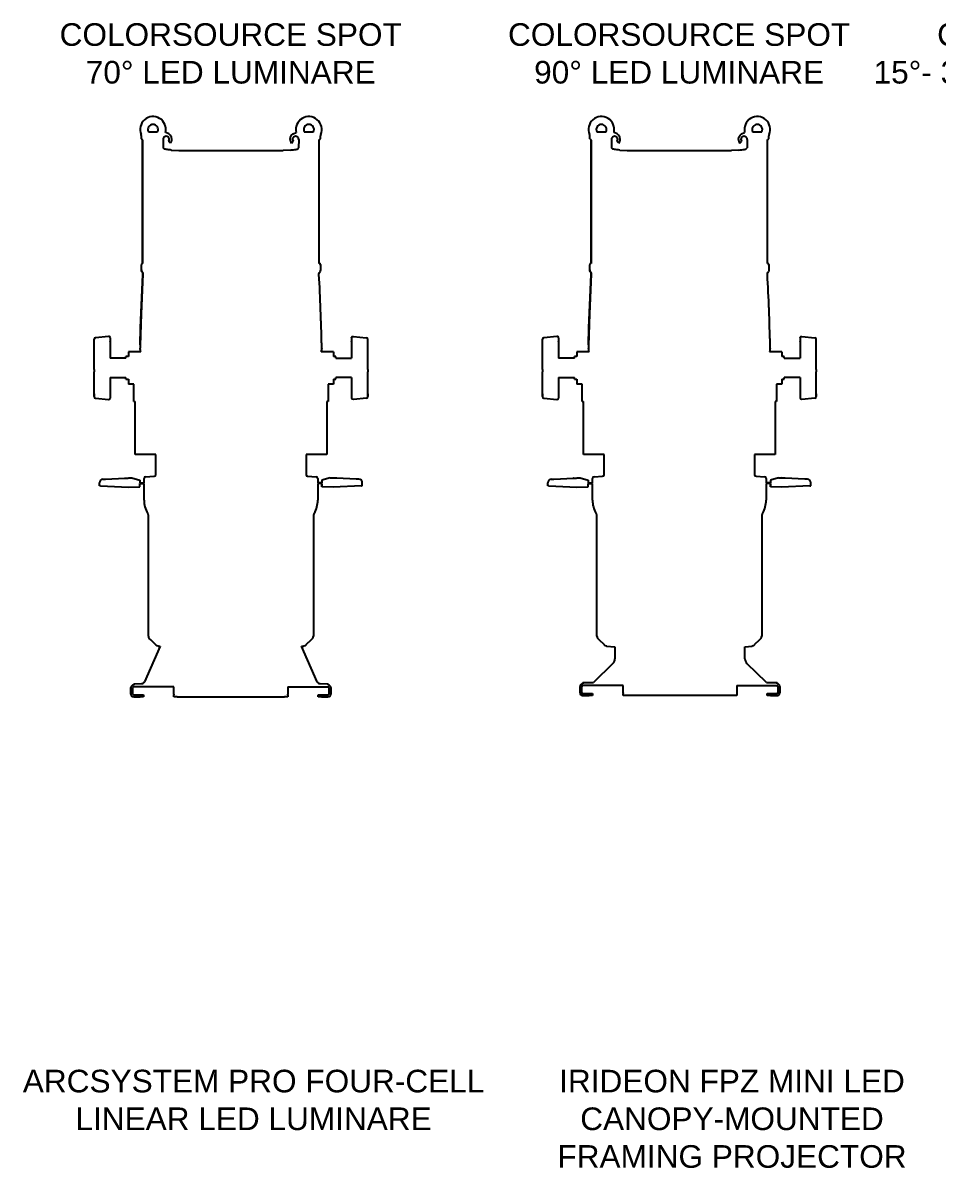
# Model space of a CAD drawing. Header units: inches. Extents: x 0 to 310, y 0 to 246.
# Drawn here: x 133.65 to 169.07, y 201.22 to 245.53 of the extents above; entities that cross this region are included whole.
import ezdxf

# ---------------------------------------------------------------- set-up
doc = ezdxf.new("R2010")
doc.units = ezdxf.units.IN
doc.header["$MEASUREMENT"] = 0
doc.layers.add('TEXT', color=1, linetype='Continuous')
doc.styles.add('ARIAL', font='arial.ttf')

msp = doc.modelspace()

# ---------------------------------------------------------------- linework, layer by layer
for p, q in [((138.236, 241.043), (138.236, 241.166)), ((145.169, 241.043), (145.169, 241.166)), ((155.59, 241.043), (155.59, 241.166)), ((162.523, 241.043), (162.523, 241.166)), ((138.286, 236.219), (138.286, 241.02)), ((138.286, 240.998), (138.286, 236.224)), ((139.077, 241.028), (139.081, 240.705)), ((139.119, 240.66), (139.081, 240.705)), ((139.36, 240.887), (139.301, 240.943)), ((139.396, 240.617), (139.682, 240.602)), ((144.008, 240.617), (143.722, 240.602)), ((144.044, 240.887), (144.103, 240.943)), ((144.286, 240.66), (144.323, 240.705)), ((144.327, 241.028), (144.323, 240.705)), ((145.118, 236.219), (145.118, 241.02)), ((145.119, 236.224), (145.119, 240.998)), ((155.64, 236.219), (155.64, 241.02)), ((155.64, 240.998), (155.64, 236.224)), ((156.431, 241.028), (156.435, 240.705)), ((156.473, 240.66), (156.435, 240.705)), ((156.714, 240.887), (156.655, 240.943)), ((156.75, 240.617), (157.036, 240.602)), ((161.362, 240.617), (161.076, 240.602)), ((161.398, 240.887), (161.457, 240.943)), ((161.64, 240.66), (161.677, 240.705)), ((161.681, 241.028), (161.677, 240.705)), ((162.472, 236.219), (162.472, 241.02)), ((162.473, 236.224), (162.473, 240.998)), ((138.235, 235.98), (138.235, 236.177)), ((145.168, 236.181), (145.169, 236.177)), ((145.169, 236.177), (145.169, 235.98)), ((155.589, 235.98), (155.589, 236.177)), ((162.523, 236.181), (162.523, 236.177)), ((162.523, 236.177), (162.523, 235.98)), ((138.277, 235.875), (138.252, 235.917)), ((145.128, 235.875), (145.152, 235.917)), ((155.631, 235.875), (155.606, 235.917)), ((162.482, 235.875), (162.506, 235.917)), ((136.406, 233.186), (136.406, 233.295)), ((136.406, 232.13), (136.406, 233.186)), ((136.963, 233.404), (136.463, 233.352)), ((137.031, 233.349), (137.031, 233.212)), ((137.031, 233.212), (137.031, 232.56)), ((146.374, 233.349), (146.374, 233.212)), ((146.374, 233.212), (146.374, 232.56)), ((146.442, 233.404), (146.942, 233.352)), ((146.999, 233.186), (146.999, 233.295)), ((146.999, 232.13), (146.999, 233.186)), ((153.76, 233.186), (153.76, 233.295)), ((153.76, 232.13), (153.76, 233.186)), ((154.317, 233.404), (153.817, 233.352)), ((154.385, 233.349), (154.385, 233.212)), ((154.385, 233.212), (154.385, 232.56)), ((163.728, 233.349), (163.728, 233.212)), ((163.728, 233.212), (163.728, 232.56)), ((163.796, 233.404), (164.296, 233.352)), ((164.353, 233.186), (164.353, 233.295)), ((164.353, 232.13), (164.353, 233.186)), ((138.211, 232.81), (137.734, 232.81)), ((137.734, 232.81), (137.734, 232.623)), ((138.188, 232.948), (138.188, 232.951)), ((145.671, 232.81), (145.194, 232.81)), ((145.211, 233.053), (145.216, 233.053)), ((145.216, 233.053), (145.216, 233.057)), ((145.216, 232.948), (145.216, 232.951)), ((145.671, 232.81), (145.671, 232.623)), ((155.565, 232.81), (155.088, 232.81)), ((155.088, 232.81), (155.088, 232.623)), ((155.543, 232.948), (155.542, 232.951)), ((163.025, 232.81), (162.548, 232.81)), ((162.565, 233.053), (162.57, 233.053)), ((162.57, 233.053), (162.57, 233.057)), ((162.57, 232.948), (162.57, 232.951)), ((163.025, 232.81), (163.025, 232.623)), ((137.639, 232.56), (137.031, 232.56)), ((137.656, 232.623), (137.639, 232.623)), ((137.639, 232.56), (137.639, 232.623)), ((137.734, 232.623), (137.656, 232.623)), ((145.749, 232.623), (145.671, 232.623)), ((145.765, 232.623), (145.749, 232.623)), ((145.765, 232.56), (145.765, 232.623)), ((145.765, 232.56), (146.374, 232.56)), ((154.993, 232.56), (154.385, 232.56)), ((155.01, 232.623), (154.993, 232.623)), ((154.993, 232.56), (154.993, 232.623)), ((155.088, 232.623), (155.01, 232.623)), ((163.103, 232.623), (163.025, 232.623)), ((163.119, 232.623), (163.103, 232.623)), ((163.119, 232.56), (163.119, 232.623)), ((163.119, 232.56), (163.728, 232.56)), ((136.406, 232.13), (136.406, 232.038)), ((136.406, 231.076), (136.406, 232.038)), ((137.031, 231.81), (137.639, 231.81)), ((137.031, 231.81), (137.031, 231.021)), ((137.639, 231.748), (137.639, 231.81)), ((137.639, 231.748), (137.656, 231.748)), ((137.656, 231.748), (137.734, 231.748)), ((137.734, 231.748), (137.734, 231.56)), ((145.671, 231.748), (145.749, 231.748)), ((145.671, 231.748), (145.671, 231.56)), ((145.749, 231.748), (145.765, 231.748)), ((145.749, 231.748), (145.749, 231.748)), ((145.765, 231.748), (145.765, 231.81)), ((146.374, 231.81), (145.765, 231.81)), ((146.374, 231.81), (146.374, 231.021)), ((146.999, 232.13), (146.999, 232.038)), ((146.999, 231.076), (146.999, 232.038)), ((153.76, 232.13), (153.76, 232.038)), ((153.76, 231.076), (153.76, 232.038)), ((154.385, 231.81), (154.993, 231.81)), ((154.385, 231.81), (154.385, 231.021)), ((154.993, 231.748), (154.993, 231.81)), ((154.993, 231.748), (155.01, 231.748)), ((155.01, 231.748), (155.088, 231.748)), ((155.088, 231.748), (155.088, 231.56)), ((163.025, 231.748), (163.103, 231.748)), ((163.025, 231.748), (163.025, 231.56)), ((163.103, 231.748), (163.119, 231.748)), ((163.103, 231.748), (163.103, 231.748)), ((163.119, 231.748), (163.119, 231.81)), ((163.728, 231.81), (163.119, 231.81)), ((163.728, 231.81), (163.728, 231.021)), ((164.353, 232.13), (164.353, 232.038)), ((164.353, 231.076), (164.353, 232.038)), ((137.944, 231.56), (137.734, 231.56)), ((137.944, 230.885), (137.944, 231.56)), ((145.46, 231.56), (145.46, 230.885)), ((145.671, 231.56), (145.46, 231.56)), ((155.298, 231.56), (155.088, 231.56)), ((155.298, 230.885), (155.298, 231.56)), ((162.814, 231.56), (162.814, 230.885)), ((163.025, 231.56), (162.814, 231.56)), ((136.406, 231.184), (136.406, 231.076)), ((136.462, 231.013), (136.963, 230.966)), ((137.944, 230.885), (137.992, 230.885)), ((137.992, 228.829), (137.992, 230.885)), ((145.46, 230.885), (145.412, 230.885)), ((145.412, 230.885), (145.412, 228.829)), ((146.943, 231.013), (146.442, 230.966)), ((146.999, 231.184), (146.999, 231.076)), ((153.76, 231.184), (153.76, 231.076)), ((153.816, 231.013), (154.317, 230.966)), ((155.298, 230.885), (155.346, 230.885)), ((155.346, 228.829), (155.346, 230.885)), ((162.814, 230.885), (162.766, 230.885)), ((162.766, 230.885), (162.766, 228.829)), ((164.297, 231.013), (163.796, 230.966)), ((164.353, 231.184), (164.353, 231.076)), ((138.792, 228.829), (137.992, 228.829)), ((138.792, 228.053), (138.792, 228.829)), ((144.612, 228.829), (144.612, 228.053)), ((145.412, 228.829), (144.612, 228.829)), ((156.146, 228.829), (155.346, 228.829)), ((156.146, 228.053), (156.146, 228.829)), ((161.966, 228.829), (161.966, 228.053)), ((162.766, 228.829), (161.966, 228.829)), ((136.745, 227.878), (136.849, 227.884)), ((136.849, 227.884), (137.601, 227.923)), ((137.867, 227.929), (138.177, 227.837)), ((138.177, 227.837), (138.177, 227.743)), ((138.342, 227.743), (138.342, 227.912)), ((138.401, 227.974), (138.734, 227.991)), ((144.671, 227.991), (145.003, 227.974)), ((145.062, 227.912), (145.062, 227.743)), ((145.537, 227.929), (145.227, 227.837)), ((145.227, 227.837), (145.227, 227.743)), ((146.555, 227.884), (145.804, 227.923)), ((146.659, 227.878), (146.555, 227.884)), ((154.099, 227.878), (154.203, 227.884)), ((154.203, 227.884), (154.955, 227.923)), ((155.221, 227.929), (155.531, 227.837)), ((155.531, 227.837), (155.531, 227.743)), ((155.696, 227.743), (155.696, 227.912)), ((155.755, 227.974), (156.088, 227.991)), ((162.025, 227.991), (162.357, 227.974)), ((162.416, 227.912), (162.416, 227.743)), ((162.891, 227.929), (162.581, 227.837)), ((162.581, 227.837), (162.581, 227.743)), ((163.909, 227.884), (163.158, 227.923)), ((164.013, 227.878), (163.909, 227.884)), ((136.617, 227.624), (136.617, 227.743)), ((136.654, 227.622), (136.617, 227.624)), ((136.654, 227.622), (137.741, 227.565)), ((137.741, 227.565), (138.177, 227.59)), ((138.177, 227.743), (138.342, 227.743)), ((138.177, 227.713), (138.342, 227.713)), ((138.177, 227.59), (138.177, 227.713)), ((138.342, 227.065), (138.342, 227.713)), ((145.227, 227.743), (145.062, 227.743)), ((145.227, 227.713), (145.062, 227.713)), ((145.062, 227.713), (145.062, 227.065)), ((145.227, 227.713), (145.227, 227.591)), ((145.227, 227.59), (145.227, 227.687)), ((145.663, 227.565), (145.227, 227.59)), ((146.75, 227.622), (145.663, 227.565)), ((146.75, 227.622), (146.787, 227.624)), ((146.787, 227.624), (146.787, 227.743)), ((153.971, 227.624), (153.971, 227.743)), ((154.008, 227.622), (153.971, 227.624)), ((154.008, 227.622), (155.095, 227.565)), ((155.095, 227.565), (155.531, 227.59)), ((155.531, 227.743), (155.696, 227.743)), ((155.531, 227.713), (155.696, 227.713)), ((155.531, 227.59), (155.531, 227.713)), ((155.696, 227.065), (155.696, 227.713)), ((162.581, 227.743), (162.416, 227.743)), ((162.581, 227.713), (162.416, 227.713)), ((162.416, 227.713), (162.416, 227.065)), ((162.581, 227.713), (162.581, 227.591)), ((162.581, 227.59), (162.581, 227.687)), ((163.017, 227.565), (162.581, 227.59)), ((164.104, 227.622), (163.017, 227.565)), ((164.104, 227.622), (164.141, 227.624)), ((164.141, 227.624), (164.141, 227.743)), ((138.499, 226.526), (138.476, 226.565)), ((138.507, 221.811), (138.507, 226.495)), ((144.897, 226.495), (144.897, 221.811)), ((144.928, 226.565), (144.905, 226.526)), ((155.853, 226.526), (155.83, 226.565)), ((155.861, 221.811), (155.861, 226.495)), ((162.251, 226.495), (162.251, 221.811)), ((162.282, 226.565), (162.259, 226.526)), ((138.601, 221.665), (138.544, 221.722)), ((138.801, 221.465), (138.601, 221.665)), ((144.803, 221.665), (144.604, 221.465)), ((144.861, 221.722), (144.803, 221.665)), ((155.956, 221.665), (155.898, 221.722)), ((156.155, 221.465), (155.956, 221.665)), ((162.157, 221.665), (161.958, 221.465)), ((162.215, 221.722), (162.157, 221.665)), ((138.968, 221.416), (138.359, 220.043)), ((138.807, 221.459), (138.801, 221.465)), ((138.885, 221.423), (138.968, 221.416)), ((144.431, 221.415), (144.52, 221.423)), ((145.04, 220.043), (144.431, 221.415)), ((144.604, 221.465), (144.597, 221.459)), ((156.161, 221.459), (156.155, 221.465)), ((156.239, 221.423), (156.565, 221.395)), ((156.565, 221.395), (156.565, 220.93)), ((161.597, 221.399), (161.874, 221.423)), ((161.597, 220.93), (161.597, 221.399)), ((161.958, 221.465), (161.951, 221.459)), ((156.489, 220.75), (155.729, 220.016)), ((162.433, 220.016), (161.674, 220.75)), ((137.834, 219.564), (137.834, 219.814)), ((137.909, 219.564), (137.909, 219.814)), ((139.499, 219.844), (137.939, 219.844)), ((137.94, 219.967), (138.244, 219.969)), ((137.94, 219.967), (137.94, 219.919)), ((139.499, 219.564), (139.499, 219.844)), ((143.899, 219.844), (145.459, 219.844)), ((143.899, 219.844), (143.899, 219.564)), ((145.154, 219.969), (145.46, 219.967)), ((145.46, 219.919), (145.46, 219.967)), ((145.489, 219.814), (145.489, 219.564)), ((145.564, 219.814), (145.564, 219.564)), ((155.213, 219.613), (155.213, 219.863)), ((155.288, 219.613), (155.288, 219.863)), ((156.878, 219.893), (155.318, 219.893)), ((155.319, 220.016), (155.319, 219.968)), ((155.319, 220.016), (155.729, 220.016)), ((156.878, 219.613), (156.878, 219.893)), ((161.278, 219.893), (162.838, 219.893)), ((161.278, 219.893), (161.278, 219.508)), ((162.433, 220.016), (162.839, 220.016)), ((162.838, 219.968), (162.839, 219.968)), ((162.839, 219.968), (162.839, 220.016)), ((162.868, 219.863), (162.868, 219.613)), ((162.943, 219.863), (162.943, 219.613)), ((137.939, 219.534), (138.194, 219.534)), ((137.939, 219.459), (138.194, 219.459)), ((138.194, 219.534), (138.319, 219.534)), ((138.319, 219.459), (138.194, 219.459)), ((138.319, 219.534), (138.319, 219.459)), ((139.499, 219.564), (139.499, 219.534)), ((139.499, 219.459), (139.499, 219.534)), ((139.624, 219.459), (139.499, 219.459)), ((139.624, 219.459), (140.219, 219.459)), ((140.219, 219.459), (141.286, 219.459)), ((141.29, 219.459), (141.415, 219.459)), ((141.415, 219.459), (142.04, 219.459)), ((142.04, 219.459), (142.165, 219.459)), ((142.168, 219.459), (143.18, 219.459)), ((143.18, 219.459), (143.774, 219.459)), ((143.899, 219.459), (143.774, 219.459)), ((143.899, 219.534), (143.899, 219.564)), ((143.899, 219.534), (143.899, 219.459)), ((145.079, 219.459), (145.079, 219.534)), ((145.079, 219.534), (145.204, 219.534)), ((145.204, 219.459), (145.079, 219.459)), ((145.204, 219.534), (145.459, 219.534)), ((145.204, 219.459), (145.459, 219.459)), ((155.318, 219.583), (155.573, 219.583)), ((155.318, 219.508), (155.573, 219.508)), ((155.573, 219.583), (155.698, 219.583)), ((155.698, 219.508), (155.573, 219.508)), ((155.698, 219.583), (155.698, 219.508)), ((156.878, 219.613), (156.878, 219.583)), ((156.878, 219.508), (156.878, 219.583)), ((161.278, 219.508), (156.878, 219.508)), ((162.458, 219.508), (162.458, 219.583)), ((162.458, 219.583), (162.583, 219.583)), ((162.583, 219.508), (162.458, 219.508)), ((162.583, 219.583), (162.838, 219.583)), ((162.583, 219.508), (162.838, 219.508))]:
    msp.add_line(p, q)
at = {"flags": 128}
for points in [[(139.413, 241.028), (139.413, 241.028), (139.399, 241.117), (139.353, 241.197), (139.293, 241.249), (139.18, 241.297), (139.174, 241.298)], [(143.992, 241.028), (143.992, 241.028), (144.005, 241.117), (144.051, 241.197), (144.111, 241.249), (144.225, 241.297), (144.23, 241.298)], [(156.767, 241.028), (156.767, 241.028), (156.753, 241.117), (156.707, 241.197), (156.647, 241.249), (156.534, 241.297), (156.528, 241.298)], [(161.346, 241.028), (161.346, 241.028), (161.359, 241.117), (161.405, 241.197), (161.465, 241.249), (161.579, 241.297), (161.584, 241.298)], [(139.396, 240.617), (139.353, 240.62), (139.313, 240.623), (139.278, 240.627), (139.233, 240.632), (139.195, 240.638), (139.155, 240.645), (139.129, 240.653), (139.119, 240.66)], [(144.008, 240.617), (144.051, 240.62), (144.091, 240.623), (144.127, 240.627), (144.171, 240.632), (144.209, 240.638), (144.249, 240.645), (144.276, 240.653), (144.286, 240.66)], [(156.75, 240.617), (156.707, 240.62), (156.667, 240.623), (156.632, 240.627), (156.587, 240.632), (156.549, 240.638), (156.509, 240.645), (156.483, 240.653), (156.473, 240.66)], [(161.362, 240.617), (161.405, 240.62), (161.445, 240.623), (161.481, 240.627), (161.526, 240.632), (161.563, 240.638), (161.603, 240.645), (161.63, 240.653), (161.64, 240.66)], [(138.281, 236.223), (138.253, 236.208), (138.24, 236.194), (138.238, 236.184)], [(155.635, 236.223), (155.607, 236.208), (155.594, 236.194), (155.592, 236.184)], [(138.293, 235.807), (138.223, 234.274), (138.188, 233.057)], [(138.189, 233.074), (138.205, 233.733), (138.293, 235.805)], [(138.235, 235.982), (138.243, 235.94), (138.252, 235.919)], [(138.252, 235.917), (138.238, 235.957), (138.235, 235.98)], [(138.293, 235.807), (138.289, 235.849), (138.277, 235.876)], [(138.277, 235.875), (138.291, 235.835), (138.293, 235.805)], [(145.111, 235.807), (145.116, 235.849), (145.128, 235.876)], [(145.111, 235.805), (145.116, 235.847), (145.128, 235.875)], [(145.169, 235.982), (145.162, 235.94), (145.152, 235.919)], [(145.169, 235.98), (145.162, 235.938), (145.152, 235.917)], [(155.647, 235.807), (155.577, 234.274), (155.542, 233.057)], [(155.543, 233.074), (155.559, 233.733), (155.647, 235.805)], [(155.606, 235.917), (155.592, 235.957), (155.589, 235.98)], [(155.59, 235.982), (155.597, 235.94), (155.606, 235.919)], [(155.647, 235.807), (155.643, 235.849), (155.631, 235.876)], [(155.631, 235.875), (155.645, 235.835), (155.647, 235.805)], [(162.465, 235.807), (162.47, 235.849), (162.482, 235.876)], [(162.465, 235.805), (162.47, 235.847), (162.482, 235.875)], [(162.523, 235.982), (162.516, 235.94), (162.506, 235.919)], [(162.523, 235.98), (162.516, 235.938), (162.506, 235.917)], [(137.601, 227.923), (137.6, 227.923), (137.613, 227.923), (137.641, 227.923), (137.68, 227.924), (137.726, 227.925), (137.742, 227.926)], [(145.804, 227.923), (145.805, 227.923), (145.791, 227.923), (145.764, 227.923), (145.724, 227.924), (145.678, 227.925), (145.662, 227.926)], [(154.955, 227.923), (154.954, 227.923), (154.967, 227.923), (154.995, 227.923), (155.034, 227.924), (155.08, 227.925), (155.096, 227.926)], [(163.158, 227.923), (163.159, 227.923), (163.145, 227.923), (163.118, 227.923), (163.078, 227.924), (163.032, 227.925), (163.016, 227.926)], [(138.507, 226.495), (138.504, 226.515), (138.499, 226.526)], [(144.905, 226.526), (144.898, 226.506), (144.897, 226.495)], [(155.861, 226.495), (155.858, 226.515), (155.853, 226.526)], [(162.259, 226.526), (162.252, 226.506), (162.251, 226.495)], [(138.885, 221.423), (138.843, 221.434), (138.807, 221.459)], [(144.597, 221.459), (144.562, 221.434), (144.52, 221.423)], [(156.239, 221.423), (156.197, 221.434), (156.161, 221.459)], [(161.951, 221.459), (161.916, 221.434), (161.874, 221.423)]]:
    msp.add_lwpolyline(points, dxfattribs=at)
for centre, radius, start, end in [((138.687, 241.409), 0.5, 347.2087, 202.8389), ((138.687, 241.409), 0.2, 90, 206.9064), ((138.687, 241.409), 0.2, 333.0936, 90), ((144.718, 241.409), 0.5, 337.1611, 192.7913), ((144.718, 241.409), 0.2, 90, 206.9064), ((144.718, 241.409), 0.2, 333.0936, 90), ((156.041, 241.409), 0.5, 347.2087, 202.8389), ((156.041, 241.409), 0.2, 90, 206.9064), ((156.041, 241.409), 0.2, 333.0936, 90), ((162.072, 241.409), 0.5, 337.1611, 192.7913), ((162.072, 241.409), 0.2, 90, 206.9064), ((162.072, 241.409), 0.2, 333.0936, 90), ((138.111, 241.166), 0.125, 0, 22.8389), ((138.687, 245.198), 3.884, 267.3681, 272.6319), ((139.198, 241.027), 0.121, 151.3697, 179.4796), ((139.198, 241.028), 0.12, 327.4597, 151.6801), ((144.207, 241.028), 0.12, 28.3199, 212.5403), ((144.206, 241.027), 0.121, 0.5204, 28.6303), ((144.718, 245.198), 3.884, 267.3681, 272.6319), ((145.294, 241.166), 0.125, 157.1611, 180), ((155.465, 241.166), 0.125, 0, 22.8389), ((156.041, 245.198), 3.884, 267.3681, 272.6319), ((156.553, 241.027), 0.121, 151.3697, 179.4796), ((156.552, 241.028), 0.12, 327.4597, 151.6801), ((161.561, 241.028), 0.12, 28.3199, 212.5403), ((161.56, 241.027), 0.121, 0.5204, 28.6303), ((162.072, 245.198), 3.884, 267.3681, 272.6319), ((162.648, 241.166), 0.125, 157.1611, 180), ((138.303, 241.125), 0.106, 230.3483, 260.6128), ((139.312, 240.955), 0.016, 147.4527, 226.0069), ((139.198, 241.028), 0.215, 318.9418, 0), ((144.207, 241.028), 0.215, 180, 221.0582), ((144.092, 240.955), 0.016, 313.9931, 32.5473), ((145.101, 241.125), 0.106, 279.3872, 309.6517), ((155.657, 241.125), 0.106, 230.3483, 260.6128), ((156.667, 240.955), 0.016, 147.4527, 226.0069), ((156.552, 241.028), 0.215, 318.9418, 0), ((161.561, 241.028), 0.215, 180, 221.0582), ((161.446, 240.955), 0.016, 313.9931, 32.5473), ((162.455, 241.125), 0.106, 279.3872, 309.6517), ((141.702, 700.311), 459.714, 269.74822, 270.25178), ((159.056, 700.311), 459.714, 269.74822, 270.25178), ((138.278, 236.177), 0.0414, 98.9734, 153.9938), ((145.12, 236.173), 0.0485, 7.5126, 82.0437), ((145.119, 236.171), 0.0497, 27.0971, 78.1085), ((155.632, 236.177), 0.0414, 98.9734, 153.9938), ((162.474, 236.173), 0.0485, 7.5126, 82.0437), ((162.473, 236.171), 0.0497, 27.0971, 78.1085), ((65.985, 231.408), 79.248, 1.19229, 3.18185), ((65.984, 231.408), 79.249, 1.20458, 3.18052), ((83.339, 231.408), 79.248, 1.19229, 3.18185), ((83.338, 231.408), 79.249, 1.20458, 3.18052), ((136.466, 233.292), 0.0599, 92.672, 177.9974), ((139.673, 233.004), 1.486, 177.2789, 182.0262), ((142.655, 232.997), 2.562, 358.9708, 1.7241), ((146.939, 233.292), 0.0599, 2.0026, 87.328), ((153.82, 233.292), 0.0599, 92.672, 177.9974), ((157.027, 233.004), 1.486, 177.2789, 182.0262), ((160.009, 232.997), 2.562, 358.9708, 1.7241), ((164.293, 233.292), 0.0599, 2.0026, 87.328), ((133.812, 232.179), 4.443, 8.1621, 9.9671), ((149.592, 232.179), 4.443, 170.0329, 171.8379), ((151.166, 232.179), 4.443, 8.1621, 9.9671), ((166.946, 232.179), 4.443, 170.0329, 171.8379), ((136.468, 231.076), 0.0625, 180, 264.0765), ((146.936, 231.076), 0.0625, 275.9235, 360), ((153.822, 231.076), 0.0625, 180, 264.0765), ((164.29, 231.076), 0.0625, 275.9235, 360), ((136.753, 227.743), 0.135, 93, 180), ((137.742, 230.162), 2.236, 270.003, 273.203), ((138.404, 227.912), 0.062, 92.9995, 179.9994), ((138.73, 228.053), 0.062, 272.9992, 359.9995), ((144.674, 228.053), 0.062, 180.0007, 267.0006), ((145, 227.912), 0.062, 0.0004, 87.0006), ((145.662, 230.162), 2.236, 266.797, 269.997), ((146.652, 227.743), 0.135, 0, 87), ((154.107, 227.743), 0.135, 93, 180), ((155.096, 230.162), 2.236, 270.003, 273.203), ((155.758, 227.912), 0.062, 92.9995, 179.9994), ((156.084, 228.053), 0.062, 272.9992, 359.9995), ((162.028, 228.053), 0.062, 180.0007, 267.0006), ((162.354, 227.912), 0.062, 0.0004, 87.0006), ((163.016, 230.162), 2.236, 266.797, 269.997), ((164.006, 227.743), 0.135, 0, 87), ((145.229, 227.687), 0.00138, 180.3105, 202.7079), ((162.583, 227.687), 0.00138, 180.3105, 202.7079), ((139.342, 227.065), 1, 180, 210.0005), ((144.062, 227.065), 1, 329.9995, 360), ((156.696, 227.065), 1, 180, 210.0005), ((161.416, 227.065), 1, 329.9995, 360), ((138.632, 221.811), 0.125, 180.0002, 225.0004), ((144.772, 221.811), 0.125, 314.9999, 359.9996), ((155.986, 221.811), 0.125, 180.0002, 225.0004), ((162.126, 221.811), 0.125, 314.9999, 359.9996), ((156.315, 220.93), 0.25, 314.0077, 0), ((161.847, 220.93), 0.25, 180, 225.9923), ((137.939, 219.814), 0.105, 90, 180), ((137.939, 219.814), 0.03, 90, 180), ((138.244, 220.094), 0.125, 270, 336.0803), ((145.154, 220.094), 0.125, 203.9197, 270), ((145.459, 219.814), 0.03, 0, 90), ((145.459, 219.814), 0.105, 0, 89.3993), ((155.318, 219.863), 0.105, 90, 180), ((155.318, 219.863), 0.03, 90, 180), ((162.838, 219.863), 0.105, 0, 90), ((162.838, 219.863), 0.03, 0, 90), ((137.939, 219.564), 0.105, 180, 270), ((137.939, 219.564), 0.03, 180, 270), ((145.459, 219.564), 0.03, 270, 0), ((145.459, 219.564), 0.105, 270, 0), ((155.318, 219.613), 0.105, 180, 270), ((155.318, 219.613), 0.03, 180, 270), ((162.838, 219.613), 0.03, 270, 0), ((162.838, 219.613), 0.105, 270, 0)]:
    msp.add_arc(centre, radius, start, end)
for centre, major_axis, ratio, start_param, end_param in [((136.968, 233.346), (0.0599, 0.0195), 0.917041, 6.198868, 7.650807), ((136.968, 233.349), (0.0625, 0.0013), 0.921914, 6.263735, 6.469858), ((136.968, 233.212), (0.0625, -0.0015), 0.932153, 0.022517, 0.22864), ((154.322, 233.346), (0.0599, 0.0195), 0.917041, 6.198868, 7.650807), ((154.322, 233.349), (0.0625, 0.0013), 0.921914, 6.263735, 6.469858), ((154.322, 233.212), (0.0625, -0.0015), 0.932153, 0.022517, 0.22864), ((136.968, 231.024), (0.0599, -0.0195), 0.917041, 4.915564, 6.367503), ((136.968, 231.021), (0.0625, -0.0013), 0.921914, 6.096512, 6.302636), ((154.322, 231.024), (0.0599, -0.0195), 0.917041, 4.915564, 6.367503), ((154.322, 231.021), (0.0625, -0.0013), 0.921914, 6.096512, 6.302636)]:
    msp.add_ellipse(centre, major_axis=major_axis, ratio=ratio, start_param=start_param, end_param=end_param)
at = {"extrusion": (0, 0, -1)}
for centre, major_axis, ratio, start_param, end_param in [((146.436, 233.349), (-0.0625, 0.0013), 0.921914, 6.263735, 6.469858), ((146.436, 233.212), (-0.0625, -0.0015), 0.932153, 0.022517, 0.22864), ((146.436, 233.346), (-0.0599, 0.0195), 0.917041, 6.198868, 7.650807), ((163.79, 233.349), (-0.0625, 0.0013), 0.921914, 6.263735, 6.469858), ((163.79, 233.212), (-0.0625, -0.0015), 0.932153, 0.022517, 0.22864), ((163.79, 233.346), (-0.0599, 0.0195), 0.917041, 6.198868, 7.650807), ((146.436, 231.021), (-0.0625, -0.0013), 0.921914, 6.096512, 6.302636), ((146.436, 231.024), (-0.0599, -0.0195), 0.917041, 4.915564, 6.367503), ((163.79, 231.021), (-0.0625, -0.0013), 0.921914, 6.096512, 6.302636), ((163.79, 231.024), (-0.0599, -0.0195), 0.917041, 4.915564, 6.367503)]:
    msp.add_ellipse(centre, major_axis=major_axis, ratio=ratio, start_param=start_param, end_param=end_param, dxfattribs=at)

# ---------------------------------------------------------------- texts
at = {"layer": 'TEXT', "char_height": 0.875, "attachment_point": 2, "style": 'ARIAL'}
for s, insert, width in [('COLORSOURCE SPOT\\P70° LED LUMINARE', (141.694, 245.522), 22.89072), ('COLORSOURCE SPOT\\P90° LED LUMINARE', (159.048, 245.522), 22.89072), ('COLORSOURCE SPOT\\P15%%D- 30%%D ZOOM LED LUMINAIRE', (175.655, 245.522), 20.15864), ('ARCSYSTEM PRO FOUR-CELL\\PLINEAR LED LUMINARE', (142.579, 205.029), 22.89072), ('IRIDEON FPZ MINI LED\\PCANOPY-MOUNTED\\PFRAMING PROJECTOR', (161.095, 205.029), 25.52706)]:
    msp.add_mtext(s, dxfattribs=dict(at, insert=insert, width=width))

doc.saveas('drawing.dxf')
